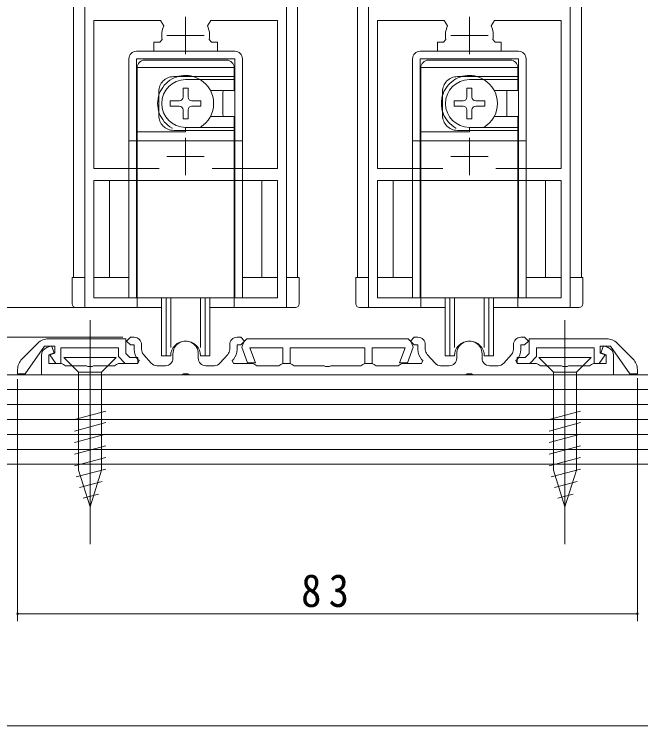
# Model space of a CAD drawing. Units: millimetres, scale not verified. Extents: x -497 to 493, y -796 to 797.
# Drawn here: x -344.6 to -260.6, y -796.5 to -701.2 of the extents above; entities that cross this region are included whole.
import ezdxf

# ---------------------------------------------------------------- set-up
doc = ezdxf.new("R2010")
doc.units = ezdxf.units.MM
doc.header["$LTSCALE"] = 4
doc.linetypes.add('USER1', pattern=[13, 10, -1, 1, -1])
doc.linetypes.add('USER3', pattern=[4, 3, -1])
for name, color, linetype, lineweight in [('0-2_YKK_ZWAK', 7, 'Continuous', 18), ('0-3_YKK_D', 6, 'Continuous', 18), ('0-4_YKK_11', 7, 'Continuous', 18), ('0-5_YKK_12', 2, 'Continuous', 18), ('0-7_YSS_K', 3, 'Continuous', 18), ('0-8_YKK_13', 4, 'Continuous', 18)]:
    doc.layers.add(name, color=color, linetype=linetype, lineweight=lineweight)
doc.styles.add('ＭＳ ゴシック', font='')
doc.styles.get('ＭＳ ゴシック').set_extended_font_data('MS Gothic')

msp = doc.modelspace()

# ---------------------------------------------------------------- linework, layer by layer
at = {"layer": '0-2_YKK_ZWAK'}
msp.add_line((493, -796.5), (-497, -796.5), dxfattribs=at)
at = {"layer": '0-3_YKK_D'}
for p, q in [((-335.549, -740.5), (-367.1, -740.5)), ((-330, -744.5), (-367.1, -744.5)), ((-330, -744.5), (-367.1, -744.5)), ((-344.1, -750.1), (-344.1, -782.5)), ((-261.1, -749.964), (-261.1, -782.5)), ((-344.1, -781.5), (-261.1, -781.5))]:
    msp.add_line(p, q, dxfattribs=at)
for centre, start, end in [((-344.1, -781.5), 0, 180), ((-344.1, -781.5), 180, 0), ((-261.1, -781.5), 0, 180), ((-261.1, -781.5), 180, 0)]:
    msp.add_arc(centre, 0.106, start, end, dxfattribs=at)
at = {"layer": '0-4_YKK_11', "lineweight": 9}
for p, q in [((-335.1, -686.83), (-335.1, -740.5)), ((-308.1, -740.5), (-308.1, -686.83)), ((-297.1, -686.83), (-297.1, -740.5)), ((-270.1, -740.5), (-270.1, -686.83)), ((-333.9, -702.1), (-324.982, -702.1)), ((-333.9, -721.9), (-333.9, -702.1)), ((-324.982, -702.1), (-324.525, -702.803)), ((-318.675, -702.803), (-318.218, -702.1)), ((-318.218, -702.1), (-309.3, -702.1)), ((-309.3, -702.1), (-309.3, -721.9)), ((-295.9, -702.1), (-286.982, -702.1)), ((-295.9, -721.9), (-295.9, -702.1)), ((-286.982, -702.1), (-286.525, -702.803)), ((-280.675, -702.803), (-280.218, -702.1)), ((-280.218, -702.1), (-271.3, -702.1)), ((-271.3, -702.1), (-271.3, -721.9)), ((-324.753, -704.649), (-325.048, -705)), ((-318.152, -705), (-318.447, -704.649)), ((-286.753, -704.649), (-287.048, -705)), ((-280.152, -705), (-280.447, -704.649)), ((-325.85, -705), (-325.85, -706.2)), ((-325.048, -705), (-325.85, -705)), ((-317.35, -705), (-318.152, -705)), ((-317.35, -706.2), (-317.35, -705)), ((-287.85, -705), (-287.85, -706.2)), ((-287.048, -705), (-287.85, -705)), ((-279.35, -705), (-280.152, -705)), ((-279.35, -706.2), (-279.35, -705)), ((-325.85, -706.2), (-323.15, -706.2)), ((-320.05, -706.2), (-317.35, -706.2)), ((-287.85, -706.2), (-285.15, -706.2)), ((-282.05, -706.2), (-279.35, -706.2)), ((-325.133, -721.9), (-333.9, -721.9)), ((-325.133, -721.9), (-333.9, -721.9)), ((-309.3, -721.9), (-318.067, -721.9)), ((-287.133, -721.9), (-295.9, -721.9)), ((-287.133, -721.9), (-295.9, -721.9)), ((-271.3, -721.9), (-280.067, -721.9)), ((-333.9, -723.5), (-309.3, -723.5)), ((-333.9, -739.2), (-333.9, -723.5)), ((-309.3, -723.5), (-309.3, -739.2)), ((-295.9, -723.5), (-271.3, -723.5)), ((-295.9, -739.2), (-295.9, -723.5)), ((-271.3, -723.5), (-271.3, -739.2)), ((-328.1, -739.2), (-333.9, -739.2)), ((-328.1, -740.5), (-328.1, -739.2)), ((-315.1, -739.2), (-315.1, -740.5)), ((-309.3, -739.2), (-315.1, -739.2)), ((-290.1, -739.2), (-295.9, -739.2)), ((-290.1, -740.5), (-290.1, -739.2)), ((-277.1, -739.2), (-277.1, -740.5)), ((-271.3, -739.2), (-277.1, -739.2)), ((-335.1, -740.5), (-328.1, -740.5)), ((-315.1, -740.5), (-308.1, -740.5)), ((-297.1, -740.5), (-290.1, -740.5)), ((-277.1, -740.5), (-270.1, -740.5)), ((-329.6, -744.7), (-339.972, -744.7)), ((-329.6, -746.669), (-329.6, -744.7)), ((-329.5, -745), (-329, -744.5)), ((-329, -744.5), (-328.5, -744.5)), ((-314.7, -744.5), (-314.2, -744.5)), ((-314.2, -744.5), (-313.7, -745)), ((-313.7, -745.003), (-313.4, -744.7)), ((-313.4, -744.7), (-291.8, -744.7)), ((-291.8, -744.7), (-291.5, -745.003)), ((-291.5, -745), (-291, -744.5)), ((-291, -744.5), (-290.5, -744.5)), ((-276.7, -744.5), (-276.2, -744.5)), ((-276.2, -744.5), (-275.7, -745)), ((-275.6, -746.669), (-275.6, -744.7)), ((-275.6, -744.7), (-265.228, -744.7)), ((-341.386, -745.286), (-343.514, -747.414)), ((-343.1, -749.4), (-340.5, -745.7)), ((-340.5, -745.7), (-339.1, -745.7)), ((-340.176, -745.865), (-339.557, -745.64)), ((-339.557, -745.64), (-339.215, -746.579)), ((-339.1, -745.7), (-339.1, -746.608)), ((-329, -745.5), (-329.5, -745)), ((-328.5, -745.5), (-329, -745.5)), ((-328.5, -746.12), (-328.5, -745.5)), ((-327.5, -745.5), (-327.5, -746.12)), ((-315.7, -746.12), (-315.7, -745.5)), ((-314.7, -745.5), (-314.7, -746.12)), ((-314.2, -745.5), (-314.7, -745.5)), ((-313.7, -745), (-314.2, -745.5)), ((-314.082, -745.803), (-313.95, -745.44)), ((-313.318, -747.9), (-314.082, -745.803)), ((-313.95, -745.44), (-313.7, -745.003)), ((-291.118, -745.803), (-291.881, -747.9)), ((-291, -745.5), (-291.5, -745)), ((-291.5, -745.003), (-291.25, -745.44)), ((-291.25, -745.44), (-291.118, -745.803)), ((-290.5, -745.5), (-291, -745.5)), ((-290.5, -746.12), (-290.5, -745.5)), ((-289.5, -745.5), (-289.5, -746.12)), ((-277.7, -746.12), (-277.7, -745.5)), ((-276.7, -745.5), (-276.7, -746.12)), ((-276.2, -745.5), (-276.7, -745.5)), ((-275.7, -745), (-276.2, -745.5)), ((-266.1, -745.7), (-266.1, -746.608)), ((-264.7, -745.7), (-266.1, -745.7)), ((-265.984, -746.579), (-265.642, -745.64)), ((-265.642, -745.64), (-265.024, -745.865)), ((-262.1, -749.4), (-264.7, -745.7)), ((-263.814, -745.286), (-261.686, -747.414)), ((-339.215, -746.579), (-339.9, -746.828)), ((-339.1, -746.608), (-339.768, -746.851)), ((-338.3, -745.9), (-330.6, -745.9)), ((-338.3, -748), (-338.3, -745.9)), ((-330.6, -745.9), (-330.6, -747.083)), ((-329.069, -747.2), (-329.6, -746.669)), ((-323.3, -747.3), (-323.3, -746.7)), ((-319.9, -746.7), (-319.9, -747.3)), ((-312.982, -745.9), (-312.254, -747.9)), ((-308.6, -745.9), (-312.982, -745.9)), ((-308.6, -748), (-308.6, -745.9)), ((-307.6, -745.9), (-307.6, -748)), ((-297.6, -745.9), (-307.6, -745.9)), ((-297.6, -748), (-297.6, -745.9)), ((-296.6, -745.9), (-296.6, -748)), ((-292.218, -745.9), (-296.6, -745.9)), ((-292.946, -747.9), (-292.218, -745.9)), ((-285.3, -747.3), (-285.3, -746.7)), ((-281.9, -746.7), (-281.9, -747.3)), ((-276.131, -747.2), (-275.6, -746.669)), ((-274.6, -745.9), (-274.6, -747.083)), ((-266.9, -745.9), (-274.6, -745.9)), ((-266.9, -748), (-266.9, -745.9)), ((-266.1, -746.608), (-265.432, -746.851)), ((-265.3, -746.828), (-265.984, -746.579)), ((-340.9, -749.5), (-340.9, -746.898)), ((-339.9, -746.828), (-339.9, -748)), ((-339.768, -746.851), (-338.964, -748)), ((-330.6, -747.083), (-329.683, -748)), ((-328, -747.2), (-329.069, -747.2)), ((-328.007, -748), (-327.839, -747.624)), ((-328, -748), (-328, -747.2)), ((-327.839, -747.624), (-327.995, -747.449)), ((-327.247, -746.784), (-326.198, -747.964)), ((-317.002, -747.964), (-315.953, -746.784)), ((-315.205, -747.449), (-315.361, -747.624)), ((-315.361, -747.624), (-315.193, -748)), ((-290.007, -748), (-289.839, -747.624)), ((-289.839, -747.624), (-289.995, -747.449)), ((-289.247, -746.784), (-288.198, -747.964)), ((-279.002, -747.964), (-277.953, -746.784)), ((-277.205, -747.449), (-277.361, -747.624)), ((-277.361, -747.624), (-277.193, -748)), ((-277.2, -747.2), (-276.131, -747.2)), ((-277.2, -748), (-277.2, -747.2)), ((-274.6, -747.083), (-275.517, -748)), ((-265.432, -746.851), (-266.236, -748)), ((-265.3, -748), (-265.3, -746.828)), ((-264.3, -746.898), (-264.3, -749.5)), ((-339.9, -748), (-338.2, -748)), ((-338.964, -748), (-338.3, -748)), ((-338.2, -748), (-337.94, -748.15)), ((-337.94, -748.15), (-337.68, -748.3)), ((-337.68, -748.3), (-334.858, -748.3)), ((-334.858, -748.3), (-334.675, -748.42)), ((-334.675, -748.42), (-334.125, -748.42)), ((-334.125, -748.42), (-333.942, -748.3)), ((-333.942, -748.3), (-331.12, -748.3)), ((-331.12, -748.3), (-330.86, -748.15)), ((-330.86, -748.15), (-330.6, -748)), ((-330.6, -748), (-328.007, -748)), ((-329.683, -748), (-328, -748)), ((-325.451, -748.3), (-324.3, -748.3)), ((-318.9, -748.3), (-317.749, -748.3)), ((-315.193, -748), (-312.6, -748)), ((-312.254, -747.9), (-313.318, -747.9)), ((-312.6, -748), (-312.34, -748.15)), ((-312.34, -748.15), (-312.08, -748.3)), ((-312.08, -748.3), (-309.12, -748.3)), ((-309.12, -748.3), (-308.86, -748.15)), ((-308.86, -748.15), (-308.6, -748)), ((-307.6, -748), (-308.6, -748)), ((-308.6, -748), (-307.6, -748)), ((-307.6, -748), (-307.34, -748.15)), ((-307.34, -748.15), (-307.08, -748.3)), ((-307.08, -748.3), (-303.058, -748.3)), ((-303.058, -748.3), (-302.875, -748.42)), ((-302.875, -748.42), (-302.325, -748.42)), ((-302.325, -748.42), (-302.142, -748.3)), ((-302.142, -748.3), (-298.12, -748.3)), ((-298.12, -748.3), (-297.86, -748.15)), ((-297.86, -748.15), (-297.6, -748)), ((-296.6, -748), (-297.6, -748)), ((-297.6, -748), (-296.6, -748)), ((-296.6, -748), (-296.34, -748.15)), ((-296.34, -748.15), (-296.08, -748.3)), ((-296.08, -748.3), (-293.12, -748.3)), ((-293.12, -748.3), (-292.86, -748.15)), ((-291.881, -747.9), (-292.946, -747.9)), ((-292.86, -748.15), (-292.6, -748)), ((-292.6, -748), (-290.007, -748)), ((-287.451, -748.3), (-286.3, -748.3)), ((-280.9, -748.3), (-279.749, -748.3)), ((-275.517, -748), (-277.2, -748)), ((-277.193, -748), (-274.6, -748)), ((-274.6, -748), (-274.34, -748.15)), ((-274.34, -748.15), (-274.08, -748.3)), ((-274.08, -748.3), (-271.258, -748.3)), ((-271.258, -748.3), (-271.075, -748.42)), ((-271.075, -748.42), (-270.525, -748.42)), ((-270.525, -748.42), (-270.342, -748.3)), ((-270.342, -748.3), (-267.52, -748.3)), ((-267.52, -748.3), (-267.26, -748.15)), ((-267.26, -748.15), (-267, -748)), ((-267, -748), (-265.3, -748)), ((-266.236, -748), (-266.9, -748)), ((-344.1, -748.828), (-344.1, -749.4)), ((-344.1, -749.4), (-343.1, -749.4)), ((-322.058, -749.5), (-340.9, -749.5)), ((-321.875, -749.38), (-322.058, -749.5)), ((-321.325, -749.38), (-321.875, -749.38)), ((-321.142, -749.5), (-321.325, -749.38)), ((-284.058, -749.5), (-321.142, -749.5)), ((-283.875, -749.38), (-284.058, -749.5)), ((-283.325, -749.38), (-283.875, -749.38)), ((-283.142, -749.5), (-283.325, -749.38)), ((-264.3, -749.5), (-283.142, -749.5)), ((-261.1, -749.4), (-262.1, -749.4)), ((-261.1, -748.828), (-261.1, -749.4))]:
    msp.add_line(p, q, dxfattribs=at)
at = {"layer": '0-4_YKK_11', "color": 2}
for p, q in [((-321.6, -701.6), (-321.6, -706.6)), ((-283.6, -701.6), (-283.6, -706.6)), ((-324.1, -704.1), (-319.1, -704.1)), ((-286.1, -704.1), (-281.1, -704.1)), ((-321.6, -717.8), (-321.6, -722.8)), ((-283.6, -717.8), (-283.6, -722.8)), ((-324.1, -720.3), (-319.1, -720.3)), ((-286.1, -720.3), (-281.1, -720.3))]:
    msp.add_line(p, q, dxfattribs=at)
at = {"layer": '0-4_YKK_11', "lineweight": 9}
for centre, radius, start, end in [((-321.6, -704.1), 3.2, 156.08344, 189.87099), ((-321.6, -704.1), 3.2, 350.12904, 23.91659), ((-283.6, -704.1), 3.2, 156.08344, 189.87099), ((-283.6, -704.1), 3.2, 350.12904, 23.91659), ((-339.972, -746.7), 2, 90, 134.99999), ((-328.5, -745.5), 1, 0.00001, 89.99999), ((-314.7, -745.5), 1, 90.00001, 179.99999), ((-290.5, -745.5), 1, 0.00001, 89.99999), ((-276.7, -745.5), 1, 90.00001, 179.99999), ((-265.228, -746.7), 2, 45.00001, 90), ((-321.6, -746.7), 1.7, 359.99999, 180.00001), ((-283.6, -746.7), 1.7, 359.99999, 180.00001), ((-339.8, -746.898), 1.1, 110.00001, 179.99998), ((-326.5, -746.12), 2, 180.00001, 221.63353), ((-326.5, -746.12), 1, 180.00003, 221.63355), ((-316.7, -746.12), 1, 318.36645, 359.99997), ((-316.7, -746.12), 2, 318.36647, 359.99999), ((-288.5, -746.12), 2, 180.00001, 221.63353), ((-288.5, -746.12), 1, 180.00003, 221.63355), ((-278.7, -746.12), 1, 318.36645, 359.99997), ((-278.7, -746.12), 2, 318.36647, 359.99999), ((-265.4, -746.898), 1.1, 0.00002, 69.99999), ((-342.1, -748.828), 2, 135.00001, 180), ((-324.3, -747.3), 1, 270.00001, 359.99999), ((-318.9, -747.3), 1, 180.00001, 269.99999), ((-286.3, -747.3), 1, 270.00001, 359.99999), ((-280.9, -747.3), 1, 180.00001, 269.99999), ((-263.1, -748.828), 2, 360, 44.99999), ((-325.451, -747.3), 1, 221.63354, 270), ((-317.749, -747.3), 1, 270, 318.36646), ((-287.451, -747.3), 1, 221.63354, 270), ((-279.749, -747.3), 1, 270, 318.36646)]:
    msp.add_arc(centre, radius, start, end, dxfattribs=at)
at = {"layer": '0-5_YKK_12'}
for p, q in [((-336.6, -736.5), (-336.6, -629.5)), ((-306.6, -629.5), (-306.6, -736.5)), ((-298.6, -736.5), (-298.6, -629.5)), ((-268.6, -629.5), (-268.6, -736.5)), ((-335.1, -686.139), (-335.1, -736.5)), ((-308.1, -736.5), (-308.1, -686.139)), ((-297.1, -686.139), (-297.1, -736.5)), ((-270.1, -736.5), (-270.1, -686.139)), ((-331.8, -736.5), (-331.8, -723.5)), ((-311.4, -723.5), (-331.8, -723.5)), ((-311.4, -723.5), (-311.4, -736.5)), ((-293.8, -736.5), (-293.8, -723.5)), ((-273.4, -723.5), (-293.8, -723.5)), ((-273.4, -723.5), (-273.4, -736.5)), ((-335.1, -736.5), (-336.6, -736.5)), ((-329.2, -736.5), (-333.9, -736.5)), ((-309.3, -736.5), (-314, -736.5)), ((-306.6, -736.5), (-308.1, -736.5)), ((-297.1, -736.5), (-298.6, -736.5)), ((-291.2, -736.5), (-295.9, -736.5)), ((-271.3, -736.5), (-276, -736.5)), ((-268.6, -736.5), (-270.1, -736.5))]:
    msp.add_line(p, q, dxfattribs=at)
at = {"layer": '0-7_YSS_K', "color": 7, "lineweight": 9}
for p, q in [((-215.07, -749.5), (-424.997, -749.5)), ((-215.07, -761.5), (-424.997, -761.5))]:
    msp.add_line(p, q, dxfattribs=at)
at = {"layer": '0-7_YSS_K'}
for p, q in [((-215.07, -751.5), (-424.997, -751.5)), ((-215.07, -753.5), (-424.997, -753.5)), ((-215.07, -755.5), (-424.997, -755.5)), ((-215.07, -757.5), (-424.997, -757.5)), ((-424.997, -759.5), (-215.07, -759.5))]:
    msp.add_line(p, q, dxfattribs=at)
at = {"layer": '0-8_YKK_13'}
for p, q in [((-315, -706.2), (-328.2, -706.2)), ((-277, -706.2), (-290.2, -706.2)), ((-329.2, -739.2), (-329.2, -707.2)), ((-328.2, -739.2), (-328.2, -707.2)), ((-315, -707.2), (-328.2, -707.2)), ((-327.1, -707.4), (-316.1, -707.4)), ((-315, -739.2), (-315, -707.2)), ((-314, -739.2), (-314, -707.2)), ((-291.2, -739.2), (-291.2, -707.2)), ((-290.2, -739.2), (-290.2, -707.2)), ((-277, -707.2), (-290.2, -707.2)), ((-289.1, -707.4), (-278.1, -707.4)), ((-277, -739.2), (-277, -707.2)), ((-276, -739.2), (-276, -707.2)), ((-315.1, -708.4), (-328.1, -708.4)), ((-328.1, -739.2), (-328.1, -708.4)), ((-315.1, -708.4), (-315.1, -711.45)), ((-277.1, -708.4), (-290.1, -708.4)), ((-290.1, -739.2), (-290.1, -708.4)), ((-277.1, -708.4), (-277.1, -711.45)), ((-328.2, -710.1), (-328.1, -710.2)), ((-315.1, -710), (-321.6, -710)), ((-315.1, -709.799), (-315, -709.7)), ((-315, -710.1), (-315.1, -710.2)), ((-290.2, -710.1), (-290.1, -710.2)), ((-277.1, -710), (-283.6, -710)), ((-277.1, -709.799), (-277, -709.7)), ((-277, -710.1), (-277.1, -710.2)), ((-328.1, -711.614), (-328.2, -711.514)), ((-321.95, -711.15), (-321.95, -712.35)), ((-321.95, -711.15), (-321.25, -711.15)), ((-321.25, -711.15), (-321.25, -712.35)), ((-315.1, -711.45), (-318.283, -711.45)), ((-290.1, -711.614), (-290.2, -711.514)), ((-283.95, -711.15), (-283.95, -712.35)), ((-283.95, -711.15), (-283.25, -711.15)), ((-283.25, -711.15), (-283.25, -712.35)), ((-277.1, -711.45), (-280.283, -711.45)), ((-316.6, -711.7), (-316.6, -714.7)), ((-278.6, -711.7), (-278.6, -714.7)), ((-323.65, -712.85), (-322.45, -712.85)), ((-323.65, -712.85), (-323.65, -713.55)), ((-320.75, -712.85), (-319.55, -712.85)), ((-319.55, -712.85), (-319.55, -713.55)), ((-285.65, -712.85), (-284.45, -712.85)), ((-285.65, -712.85), (-285.65, -713.55)), ((-282.75, -712.85), (-281.55, -712.85)), ((-281.55, -712.85), (-281.55, -713.55)), ((-323.65, -713.55), (-322.45, -713.55)), ((-321.95, -714.05), (-321.95, -715.25)), ((-321.25, -714.05), (-321.25, -715.25)), ((-320.75, -713.55), (-319.55, -713.55)), ((-285.65, -713.55), (-284.45, -713.55)), ((-283.95, -714.05), (-283.95, -715.25)), ((-283.25, -714.05), (-283.25, -715.25)), ((-282.75, -713.55), (-281.55, -713.55)), ((-328.1, -714.786), (-328.2, -714.886)), ((-321.95, -715.25), (-321.25, -715.25)), ((-315.1, -714.95), (-318.283, -714.95)), ((-315.1, -714.95), (-315.1, -739.2)), ((-290.1, -714.786), (-290.2, -714.886)), ((-283.95, -715.25), (-283.25, -715.25)), ((-277.1, -714.95), (-280.283, -714.95)), ((-277.1, -714.95), (-277.1, -739.2)), ((-328.2, -716.3), (-328.1, -716.2)), ((-315, -716.3), (-315.1, -716.2)), ((-290.2, -716.3), (-290.1, -716.2)), ((-277, -716.3), (-277.1, -716.2)), ((-321.6, -717), (-328.1, -717)), ((-321.6, -716.4), (-321.6, -717)), ((-315.1, -716.4), (-321.6, -716.4)), ((-315.1, -716.601), (-315, -716.7)), ((-283.6, -717), (-290.1, -717)), ((-283.6, -716.4), (-283.6, -717)), ((-277.1, -716.4), (-283.6, -716.4)), ((-277.1, -716.601), (-277, -716.7)), ((-328.2, -718.2), (-329.2, -718.2)), ((-315.1, -718.2), (-328.1, -718.2)), ((-314, -718.2), (-315, -718.2)), ((-290.2, -718.2), (-291.2, -718.2)), ((-277.1, -718.2), (-290.1, -718.2)), ((-276, -718.2), (-277, -718.2)), ((-328.2, -730.2), (-328.1, -730.3)), ((-315, -730.2), (-315.1, -730.3)), ((-290.2, -730.2), (-290.1, -730.3)), ((-277, -730.2), (-277.1, -730.3)), ((-335.1, -736.5), (-336.8, -736.5)), ((-336.8, -736.5), (-336.8, -740)), ((-329.2, -736.5), (-333.9, -736.5)), ((-309.3, -736.5), (-314, -736.5)), ((-306.4, -736.5), (-308.1, -736.5)), ((-306.4, -736.5), (-306.4, -740)), ((-297.1, -736.5), (-298.8, -736.5)), ((-298.8, -736.5), (-298.8, -740)), ((-291.2, -736.5), (-295.9, -736.5)), ((-271.3, -736.5), (-276, -736.5)), ((-268.4, -736.5), (-270.1, -736.5)), ((-268.4, -736.5), (-268.4, -740)), ((-328.1, -738.1), (-328.2, -738.2)), ((-315.1, -738.1), (-315, -738.2)), ((-290.1, -738.1), (-290.2, -738.2)), ((-277.1, -738.1), (-277, -738.2)), ((-328.2, -739.2), (-329.2, -739.2)), ((-315.1, -739.2), (-328.1, -739.2)), ((-324.85, -739.2), (-324.85, -747)), ((-324.2, -739.2), (-324.2, -747)), ((-323.577, -739.2), (-323.577, -745.877)), ((-319.622, -739.2), (-319.622, -745.877)), ((-319, -739.2), (-319, -747)), ((-318.35, -739.2), (-318.35, -747)), ((-315, -739.2), (-314, -739.2)), ((-290.2, -739.2), (-291.2, -739.2)), ((-277.1, -739.2), (-290.1, -739.2)), ((-286.85, -739.2), (-286.85, -747)), ((-286.2, -739.2), (-286.2, -747)), ((-285.577, -739.2), (-285.577, -745.877)), ((-281.622, -739.2), (-281.622, -745.877)), ((-281, -739.2), (-281, -747)), ((-280.35, -739.2), (-280.35, -747)), ((-277, -739.2), (-276, -739.2)), ((-324.85, -740.5), (-336.3, -740.5)), ((-306.9, -740.5), (-318.35, -740.5)), ((-286.85, -740.5), (-298.3, -740.5)), ((-268.9, -740.5), (-280.35, -740.5)), ((-337.9, -747.2), (-335.95, -749.15)), ((-330.9, -747.2), (-337.9, -747.2)), ((-330.9, -747.2), (-332.85, -749.15)), ((-324.85, -747), (-323.6, -747)), ((-319.6, -747), (-318.35, -747)), ((-286.85, -747), (-285.6, -747)), ((-281.6, -747), (-280.35, -747)), ((-274.3, -747.2), (-272.35, -749.15)), ((-267.3, -747.2), (-274.3, -747.2)), ((-267.3, -747.2), (-269.25, -749.15)), ((-332.85, -749.15), (-335.95, -749.15)), ((-335.95, -749.15), (-335.95, -762.284)), ((-332.85, -762.284), (-332.85, -749.15)), ((-269.25, -749.15), (-272.35, -749.15)), ((-272.35, -749.15), (-272.35, -762.284)), ((-269.25, -762.284), (-269.25, -749.15)), ((-336.5, -755.494), (-332.3, -754.369)), ((-272.9, -755.494), (-268.7, -754.369)), ((-336.5, -757.047), (-332.3, -755.921)), ((-272.9, -757.047), (-268.7, -755.921)), ((-336.5, -758.6), (-332.3, -757.474)), ((-272.9, -758.6), (-268.7, -757.474)), ((-336.5, -760.153), (-332.3, -759.027)), ((-272.9, -760.153), (-268.7, -759.027)), ((-336.5, -761.706), (-332.3, -760.58)), ((-272.9, -761.706), (-268.7, -760.58)), ((-336.241, -763.189), (-332.3, -762.133)), ((-334.4, -767.2), (-335.95, -762.284)), ((-334.4, -767.2), (-332.85, -762.284)), ((-272.641, -763.189), (-268.7, -762.133)), ((-270.8, -767.2), (-272.35, -762.284)), ((-270.8, -767.2), (-269.25, -762.284)), ((-335.79, -764.621), (-332.754, -763.808)), ((-272.19, -764.621), (-269.154, -763.808)), ((-335.338, -766.053), (-333.288, -765.504)), ((-271.738, -766.053), (-269.688, -765.504))]:
    msp.add_line(p, q, dxfattribs=at)
at = {"layer": '0-8_YKK_13', "linetype": 'USER3'}
for p, q in [((-315.1, -709.6), (-323.2, -709.6)), ((-277.1, -709.6), (-285.2, -709.6)), ((-325.2, -711.6), (-325.2, -714.8)), ((-287.2, -711.6), (-287.2, -714.8)), ((-315.1, -716.8), (-323.2, -716.8)), ((-277.1, -716.8), (-285.2, -716.8))]:
    msp.add_line(p, q, dxfattribs=at)
at = {"layer": '0-8_YKK_13', "linetype": 'USER1'}
for p, q in [((-334.4, -742.2), (-334.4, -772.2)), ((-270.8, -742.2), (-270.8, -772.2))]:
    msp.add_line(p, q, dxfattribs=at)
at = {"layer": '0-8_YKK_13'}
for centre, radius, start, end in [((-328.2, -707.2), 1, 90, 180), ((-315, -707.2), 1, 0, 90), ((-290.2, -707.2), 1, 90, 180), ((-277, -707.2), 1, 0, 90), ((-327.1, -708.4), 1, 90, 180), ((-316.1, -708.4), 1, 0, 90), ((-289.1, -708.4), 1, 90, 180), ((-278.1, -708.4), 1, 0, 90), ((-321.6, -713.2), 3.2, 90, 270), ((-321.6, -713.2), 3.75, 301.42391, 58.57609), ((-283.6, -713.2), 3.2, 90, 270), ((-283.6, -713.2), 3.75, 301.42391, 58.57609), ((-315.6, -711.7), 1, 165.52249, 180), ((-277.6, -711.7), 1, 165.52249, 180), ((-322.45, -712.35), 0.5, 270, 0), ((-320.75, -712.35), 0.5, 180, 270), ((-284.45, -712.35), 0.5, 270, 0), ((-282.75, -712.35), 0.5, 180, 270), ((-322.45, -714.05), 0.5, 0, 90), ((-320.75, -714.05), 0.5, 90, 180), ((-284.45, -714.05), 0.5, 0, 90), ((-282.75, -714.05), 0.5, 90, 180), ((-315.6, -714.7), 1, 180, 194.47751), ((-277.6, -714.7), 1, 180, 194.47751), ((-336.3, -740), 0.5, 180, 270), ((-306.9, -740), 0.5, 270, 0), ((-298.3, -740), 0.5, 180, 270), ((-268.9, -740), 0.5, 270, 0), ((-321.6, -747), 2, 0, 180), ((-283.6, -747), 2, 0, 180)]:
    msp.add_arc(centre, radius, start, end, dxfattribs=at)
at = {"layer": '0-8_YKK_13', "linetype": 'USER3'}
for centre, radius, start, end in [((-321.6, -713.2), 3.75, 58.57609, 301.42391), ((-323.2, -711.6), 2, 90, 180), ((-283.6, -713.2), 3.75, 58.57609, 301.42391), ((-285.2, -711.6), 2, 90, 180), ((-323.2, -714.8), 2, 180, 270), ((-285.2, -714.8), 2, 180, 270)]:
    msp.add_arc(centre, radius, start, end, dxfattribs=at)

# ---------------------------------------------------------------- texts
at = {"layer": '0-3_YKK_D', "color": 7, "insert": (-306.12, -780.667), "char_height": 4.399, "attachment_point": 7, "style": 'ＭＳ ゴシック'}
msp.add_mtext('\\T1.37;\\W0.9;83', dxfattribs=at)

doc.saveas('drawing.dxf')
